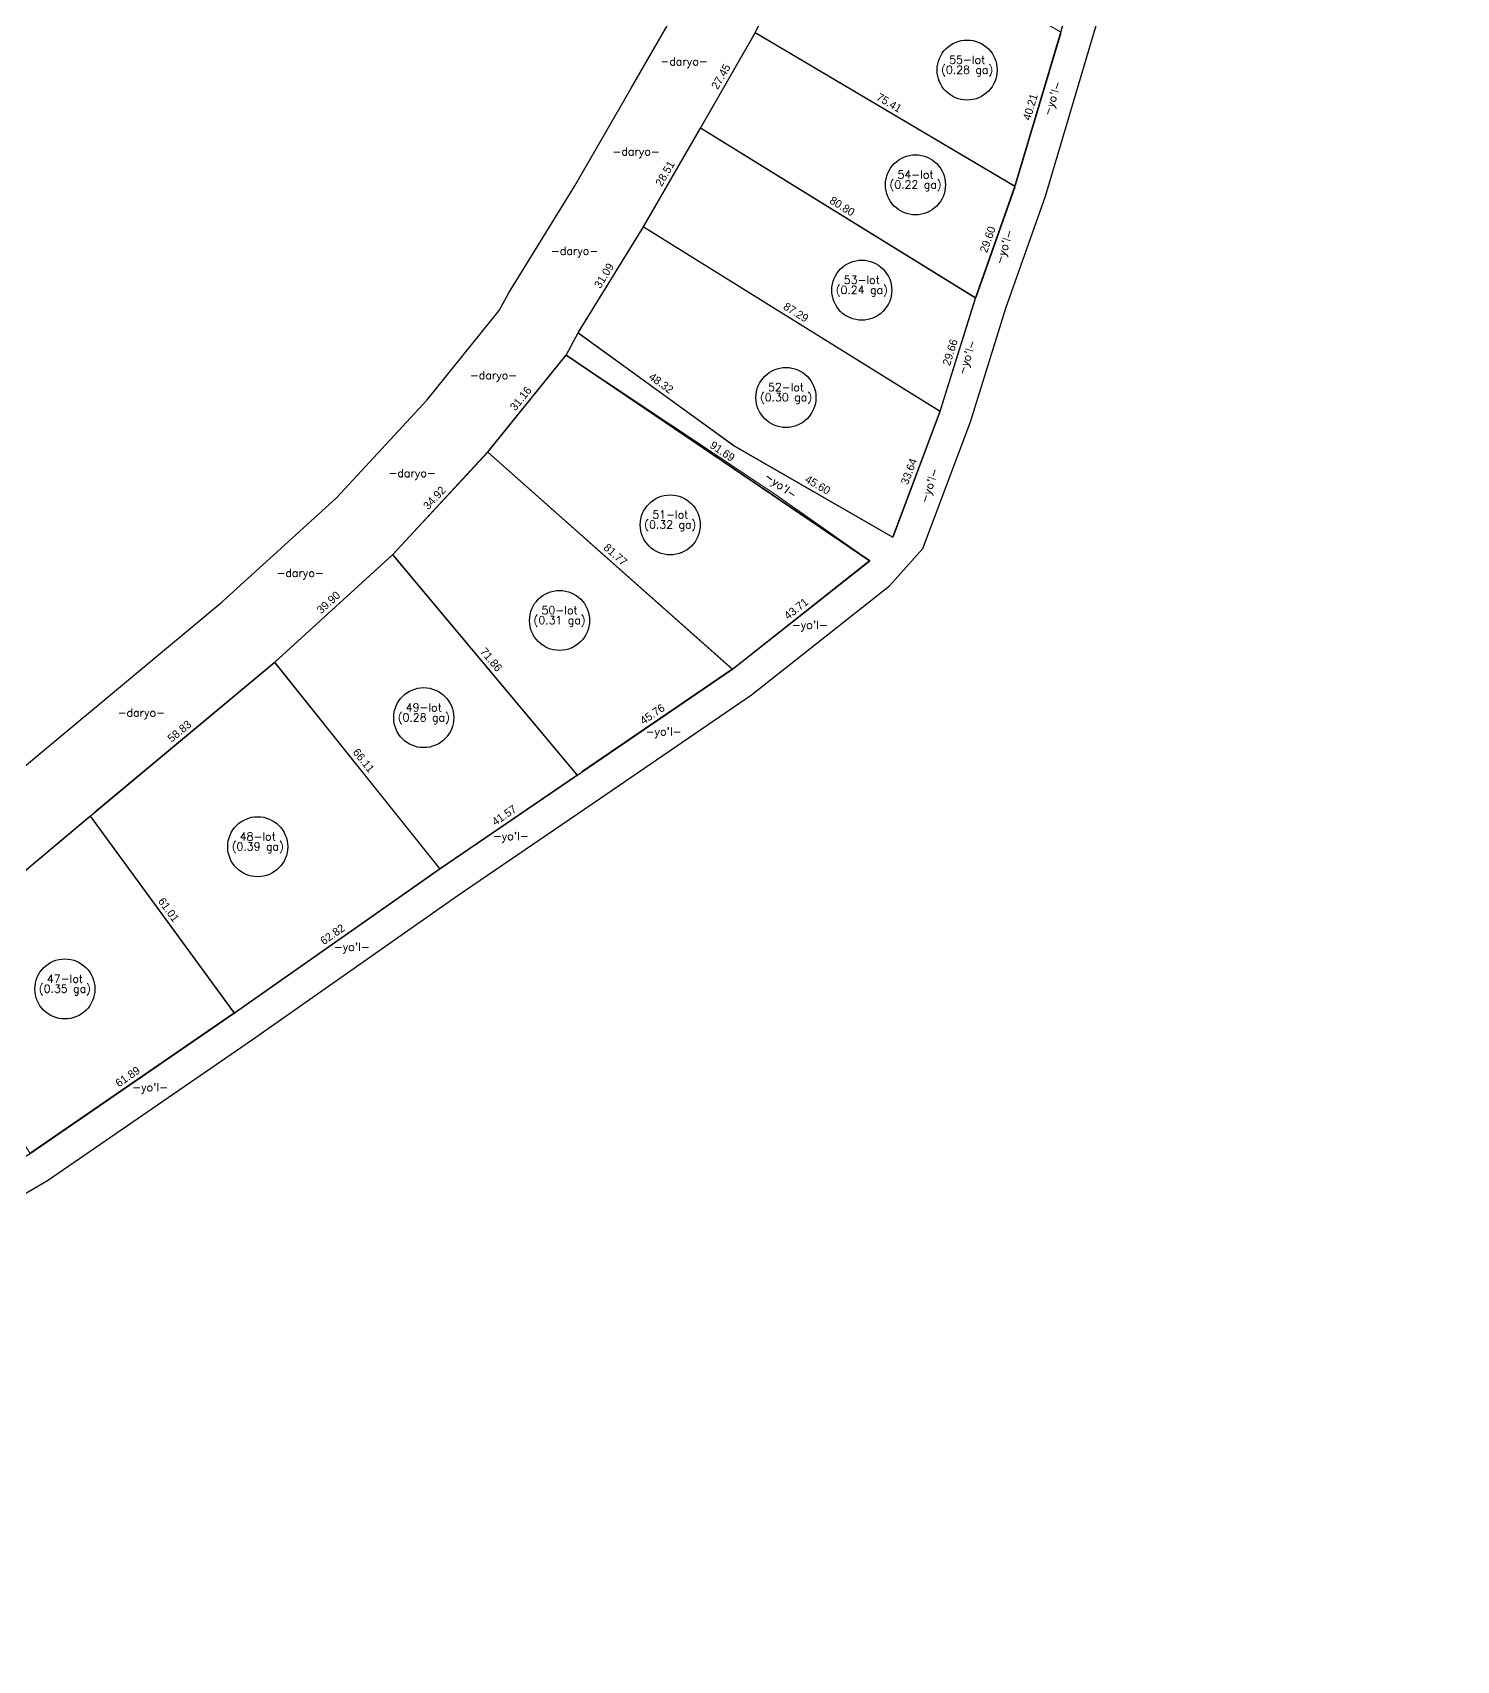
# Model space of a CAD drawing. Header units: inches. Extents: x 682214 to 685132, y 4523331 to 4524454.
# Drawn here: x 684769 to 685124.9, y 4523701.3 to 4524108.2 of the extents above; entities that cross this region are included whole.
import ezdxf

# ---------------------------------------------------------------- set-up
doc = ezdxf.new("R2010")
doc.units = ezdxf.units.IN
doc.header["$MEASUREMENT"] = 0
doc.header["$PDMODE"] = 33
doc.header["$PDSIZE"] = -3
doc.layers.add('AM_5', color=3, linetype='Continuous', lineweight=15)
doc.styles.add('ACANSTS', font='romans.shx')
doc.dimstyles.new('Standard$0', dxfattribs={"dimtxt": 2, "dimasz": 0.18, "dimexe": 0.18, "dimexo": 0.0625, "dimgap": 1, "dimtad": 1, "dimdec": 4, "dimzin": 0, "dimdsep": 46, "dimtxsty": 'Standard', "dimcen": 0, "dimse1": 1, "dimse2": 1, "dimclrd": 1, "dimclre": 1, "dimclrt": 5, "dimadec": 0, "dimazin": 0, "dimtfac": 1, "dimtdec": 4, "dimtofl": 0, "dimtmove": 0, "dimatfit": 3, "dimfxl": 1, "dimtfillclr": 256, "dimtolj": 1, "dimtzin": 0, "dimarcsym": 2})

# ---------------------------------------------------------------- blocks, each defined once
blk = doc.blocks.new('*D185')
at = {"layer": 'AM_5', "color": 1, "lineweight": -2, "transparency": 16777216}
blk.add_line((684783.49, 4523912.25), (684819.3, 4523863.3), dxfattribs=at)
at = {"layer": 'AM_5', "color": 1, "transparency": 16777216}
for points in [[(684783.52, 4523912.27), (684783.47, 4523912.23), (684783.39, 4523912.4)], [(684819.32, 4523863.32), (684819.27, 4523863.28), (684819.4, 4523863.15)]]:
    blk.add_solid(points, dxfattribs=at)
at = {"layer": 'Defpoints', "color": 0, "transparency": 16777216}
for p in [(684783.39, 4523912.4), (684819.4, 4523863.15), (684819.4, 4523863.15)]:
    blk.add_point(p, dxfattribs=at)
at = {"layer": 'AM_5', "color": 5, "transparency": 16777216, "insert": (684803.01, 4523888.96), "char_height": 2, "attachment_point": 5, "rotation": 306.182}
blk.add_mtext('\\A1;61.01', dxfattribs=at)
blk = doc.blocks.new('*D186')
at = {"layer": 'AM_5', "color": 1, "lineweight": -2, "transparency": 16777216}
blk.add_line((684870.73, 4523899.36), (684829.68, 4523950.72), dxfattribs=at)
at = {"layer": 'AM_5', "color": 1, "transparency": 16777216}
for points in [[(684829.7, 4523950.74), (684829.65, 4523950.7), (684829.56, 4523950.86)], [(684870.75, 4523899.38), (684870.7, 4523899.34), (684870.84, 4523899.22)]]:
    blk.add_solid(points, dxfattribs=at)
at = {"layer": 'Defpoints', "color": 0, "transparency": 16777216}
for p in [(684829.56, 4523950.86), (684829.56, 4523950.86), (684870.84, 4523899.22)]:
    blk.add_point(p, dxfattribs=at)
at = {"layer": 'AM_5', "color": 5, "transparency": 16777216, "insert": (684851.76, 4523926.29), "char_height": 2, "attachment_point": 5, "rotation": 308.6311}
blk.add_mtext('\\A1;66.11', dxfattribs=at)
blk = doc.blocks.new('*D187')
at = {"layer": 'AM_5', "color": 1, "lineweight": -2, "transparency": 16777216}
blk.add_line((684905.06, 4523922.78), (684859.17, 4523977.61), dxfattribs=at)
at = {"layer": 'AM_5', "color": 1, "transparency": 16777216}
for points in [[(684859.19, 4523977.63), (684859.14, 4523977.59), (684859.05, 4523977.75)], [(684905.09, 4523922.8), (684905.04, 4523922.76), (684905.18, 4523922.65)]]:
    blk.add_solid(points, dxfattribs=at)
at = {"layer": 'Defpoints', "color": 0, "transparency": 16777216}
for p in [(684859.05, 4523977.75), (684859.05, 4523977.75), (684905.18, 4523922.65)]:
    blk.add_point(p, dxfattribs=at)
at = {"layer": 'AM_5', "color": 5, "transparency": 16777216, "insert": (684883.65, 4523951.48), "char_height": 2, "attachment_point": 5, "rotation": 309.9337}
blk.add_mtext('\\A1;71.86', dxfattribs=at)
blk = doc.blocks.new('*D188')
at = {"layer": 'AM_5', "color": 1, "lineweight": -2, "transparency": 16777216}
blk.add_line((684882.92, 4524003.25), (684943.82, 4523949.22), dxfattribs=at)
at = {"layer": 'AM_5', "color": 1, "transparency": 16777216}
for points in [[(684882.94, 4524003.27), (684882.9, 4524003.22), (684882.78, 4524003.36)], [(684943.84, 4523949.25), (684943.8, 4523949.2), (684943.96, 4523949.1)]]:
    blk.add_solid(points, dxfattribs=at)
at = {"layer": 'Defpoints', "color": 0, "transparency": 16777216}
for p in [(684882.78, 4524003.36), (684943.96, 4523949.1), (684943.96, 4523949.1)]:
    blk.add_point(p, dxfattribs=at)
at = {"layer": 'AM_5', "color": 5, "transparency": 16777216, "insert": (684914.7, 4523977.73), "char_height": 2, "attachment_point": 5, "rotation": 318.4284}
blk.add_mtext('\\A1;81.77', dxfattribs=at)
blk = doc.blocks.new('*D189')
at = {"layer": 'AM_5', "color": 1, "lineweight": -2, "transparency": 16777216}
blk.add_line((684902.51, 4524027.5), (684978.12, 4523976.28), dxfattribs=at)
at = {"layer": 'AM_5', "color": 1, "transparency": 16777216}
for points in [[(684902.53, 4524027.53), (684902.49, 4524027.48), (684902.36, 4524027.61)], [(684978.14, 4523976.3), (684978.1, 4523976.25), (684978.27, 4523976.18)]]:
    blk.add_solid(points, dxfattribs=at)
at = {"layer": 'Defpoints', "color": 0, "transparency": 16777216}
for p in [(684902.36, 4524027.61), (684978.27, 4523976.18), (684978.27, 4523976.18)]:
    blk.add_point(p, dxfattribs=at)
at = {"layer": 'AM_5', "color": 5, "transparency": 16777216, "insert": (684941.44, 4524003.55), "char_height": 2, "attachment_point": 5, "rotation": 325.882}
blk.add_mtext('\\A1;91.69', dxfattribs=at)
blk = doc.blocks.new('*D190')
at = {"layer": 'AM_5', "color": 1, "lineweight": -2, "transparency": 16777216}
blk.add_line((684905.53, 4524033.07), (684944.36, 4524004.91), dxfattribs=at)
at = {"layer": 'AM_5', "color": 1, "transparency": 16777216}
for points in [[(684905.55, 4524033.09), (684905.52, 4524033.04), (684905.39, 4524033.17)], [(684944.37, 4524004.94), (684944.34, 4524004.89), (684944.5, 4524004.81)]]:
    blk.add_solid(points, dxfattribs=at)
at = {"layer": 'Defpoints', "color": 0, "transparency": 16777216}
for p in [(684905.39, 4524033.17), (684944.5, 4524004.81), (684944.5, 4524004.81)]:
    blk.add_point(p, dxfattribs=at)
at = {"layer": 'AM_5', "color": 5, "transparency": 16777216, "insert": (684926.12, 4524020.61), "char_height": 2, "attachment_point": 5, "rotation": 324.0474}
blk.add_mtext('\\A1;48.32', dxfattribs=at)
blk = doc.blocks.new('*D191')
at = {"layer": 'AM_5', "color": 1, "lineweight": -2, "transparency": 16777216}
blk.add_line((684944.66, 4524004.72), (684983.87, 4523982.16), dxfattribs=at)
at = {"layer": 'AM_5', "color": 1, "transparency": 16777216}
for points in [[(684944.67, 4524004.74), (684944.64, 4524004.69), (684944.5, 4524004.81)], [(684983.88, 4523982.18), (684983.85, 4523982.13), (684984.02, 4523982.07)]]:
    blk.add_solid(points, dxfattribs=at)
at = {"layer": 'Defpoints', "color": 0, "transparency": 16777216}
for p in [(684944.5, 4524004.81), (684984.02, 4523982.07), (684984.02, 4523982.07)]:
    blk.add_point(p, dxfattribs=at)
at = {"layer": 'AM_5', "color": 5, "transparency": 16777216, "insert": (684965.26, 4523995.17), "char_height": 2, "attachment_point": 5, "rotation": 330.0882}
blk.add_mtext('\\A1;45.60', dxfattribs=at)
blk = doc.blocks.new('*D192')
at = {"layer": 'AM_5', "color": 1, "lineweight": -2, "transparency": 16777216}
blk.add_line((684921.86, 4524059.54), (684995.69, 4524013.66), dxfattribs=at)
at = {"layer": 'AM_5', "color": 1, "transparency": 16777216}
for points in [[(684921.87, 4524059.57), (684921.84, 4524059.52), (684921.7, 4524059.64)], [(684995.7, 4524013.68), (684995.67, 4524013.63), (684995.84, 4524013.56)]]:
    blk.add_solid(points, dxfattribs=at)
at = {"layer": 'Defpoints', "color": 0, "transparency": 16777216}
for p in [(684921.7, 4524059.64), (684995.84, 4524013.56), (684995.84, 4524013.56)]:
    blk.add_point(p, dxfattribs=at)
at = {"layer": 'AM_5', "color": 5, "transparency": 16777216, "insert": (684959.83, 4524038.3), "char_height": 2, "attachment_point": 5, "rotation": 328.1408}
blk.add_mtext('\\A1;87.29', dxfattribs=at)
blk = doc.blocks.new('*D193')
at = {"layer": 'AM_5', "color": 1, "lineweight": -2, "transparency": 16777216}
blk.add_line((685004.54, 4524041.97), (684936.1, 4524084.23), dxfattribs=at)
at = {"layer": 'AM_5', "color": 1, "transparency": 16777216}
for points in [[(684936.12, 4524084.26), (684936.09, 4524084.21), (684935.95, 4524084.33)], [(685004.56, 4524041.99), (685004.53, 4524041.94), (685004.7, 4524041.87)]]:
    blk.add_solid(points, dxfattribs=at)
at = {"layer": 'Defpoints', "color": 0, "transparency": 16777216}
for p in [(684935.95, 4524084.33), (684935.95, 4524084.33), (685004.7, 4524041.87)]:
    blk.add_point(p, dxfattribs=at)
at = {"layer": 'AM_5', "color": 5, "transparency": 16777216, "insert": (684971.37, 4524064.8), "char_height": 2, "attachment_point": 5, "rotation": 328.3032}
blk.add_mtext('\\A1;80.80', dxfattribs=at)
blk = doc.blocks.new('*D194')
at = {"layer": 'AM_5', "color": 1, "lineweight": -2, "transparency": 16777216}
blk.add_line((685014.41, 4524069.87), (684949.79, 4524108.03), dxfattribs=at)
at = {"layer": 'AM_5', "color": 1, "transparency": 16777216}
for points in [[(684949.8, 4524108.06), (684949.77, 4524108.01), (684949.63, 4524108.12)], [(685014.43, 4524069.9), (685014.39, 4524069.85), (685014.56, 4524069.78)]]:
    blk.add_solid(points, dxfattribs=at)
at = {"layer": 'Defpoints', "color": 0, "transparency": 16777216}
for p in [(684949.63, 4524108.12), (684949.63, 4524108.12), (685014.56, 4524069.78)]:
    blk.add_point(p, dxfattribs=at)
at = {"layer": 'AM_5', "color": 5, "transparency": 16777216, "insert": (684983.11, 4524090.68), "char_height": 2, "attachment_point": 5, "rotation": 329.4406}
blk.add_mtext('\\A1;75.41', dxfattribs=at)
blk = doc.blocks.new('*D210')
at = {"layer": 'AM_5', "color": 1, "lineweight": -2, "transparency": 16777216}
blk.add_line((684949.71, 4524108.29), (684966.68, 4524142.95), dxfattribs=at)
at = {"layer": 'AM_5', "color": 1, "transparency": 16777216}
for points in [[(684966.65, 4524142.97), (684966.7, 4524142.94), (684966.76, 4524143.11)], [(684949.68, 4524108.3), (684949.74, 4524108.27), (684949.63, 4524108.12)]]:
    blk.add_solid(points, dxfattribs=at)
at = {"layer": 'Defpoints', "color": 0, "transparency": 16777216}
for p in [(684966.76, 4524143.11), (684966.76, 4524143.11), (684949.63, 4524108.12)]:
    blk.add_point(p, dxfattribs=at)
at = {"layer": 'AM_5', "color": 5, "transparency": 16777216, "insert": (684956.4, 4524126.5), "char_height": 2, "attachment_point": 5, "rotation": 63.92}
blk.add_mtext('\\A1;38.96', dxfattribs=at)
blk = doc.blocks.new('*D211')
at = {"layer": 'AM_5', "color": 1, "lineweight": -2, "transparency": 16777216}
blk.add_line((684936.04, 4524084.48), (684949.54, 4524107.97), dxfattribs=at)
at = {"layer": 'AM_5', "color": 1, "transparency": 16777216}
for points in [[(684949.51, 4524107.98), (684949.57, 4524107.95), (684949.63, 4524108.12)], [(684936.01, 4524084.5), (684936.07, 4524084.47), (684935.95, 4524084.33)]]:
    blk.add_solid(points, dxfattribs=at)
at = {"layer": 'Defpoints', "color": 0, "transparency": 16777216}
for p in [(684949.63, 4524108.12), (684949.63, 4524108.12), (684935.95, 4524084.33)]:
    blk.add_point(p, dxfattribs=at)
at = {"layer": 'AM_5', "color": 5, "transparency": 16777216, "insert": (684941.06, 4524097.22), "char_height": 2, "attachment_point": 5, "rotation": 60.1056}
blk.add_mtext('\\A1;27.45', dxfattribs=at)
blk = doc.blocks.new('*D212')
at = {"layer": 'AM_5', "color": 1, "lineweight": -2, "transparency": 16777216}
blk.add_line((684921.79, 4524059.79), (684935.86, 4524084.17), dxfattribs=at)
at = {"layer": 'AM_5', "color": 1, "transparency": 16777216}
for points in [[(684935.83, 4524084.19), (684935.89, 4524084.16), (684935.95, 4524084.33)], [(684921.77, 4524059.81), (684921.82, 4524059.78), (684921.7, 4524059.64)]]:
    blk.add_solid(points, dxfattribs=at)
at = {"layer": 'Defpoints', "color": 0, "transparency": 16777216}
for p in [(684935.95, 4524084.33), (684935.95, 4524084.33), (684921.7, 4524059.64)]:
    blk.add_point(p, dxfattribs=at)
at = {"layer": 'AM_5', "color": 5, "transparency": 16777216, "insert": (684927.09, 4524072.98), "char_height": 2, "attachment_point": 5, "rotation": 60.014}
blk.add_mtext('\\A1;28.51', dxfattribs=at)
blk = doc.blocks.new('*D213')
at = {"layer": 'AM_5', "color": 1, "lineweight": -2, "transparency": 16777216}
blk.add_line((684905.48, 4524033.33), (684921.61, 4524059.48), dxfattribs=at)
at = {"layer": 'AM_5', "color": 1, "transparency": 16777216}
for points in [[(684921.58, 4524059.5), (684921.63, 4524059.47), (684921.7, 4524059.64)], [(684905.46, 4524033.34), (684905.51, 4524033.31), (684905.39, 4524033.17)]]:
    blk.add_solid(points, dxfattribs=at)
at = {"layer": 'Defpoints', "color": 0, "transparency": 16777216}
for p in [(684921.7, 4524059.64), (684921.7, 4524059.64), (684905.39, 4524033.17)]:
    blk.add_point(p, dxfattribs=at)
at = {"layer": 'AM_5', "color": 5, "transparency": 16777216, "insert": (684911.84, 4524047.46), "char_height": 2, "attachment_point": 5, "rotation": 58.3453}
blk.add_mtext('\\A1;31.09', dxfattribs=at)
blk = doc.blocks.new('*D214')
at = {"layer": 'AM_5', "color": 1, "lineweight": -2, "transparency": 16777216}
blk.add_line((684882.9, 4524003.5), (684902.25, 4524027.46), dxfattribs=at)
at = {"layer": 'AM_5', "color": 1, "transparency": 16777216}
for points in [[(684902.23, 4524027.48), (684902.27, 4524027.45), (684902.36, 4524027.61)], [(684882.87, 4524003.52), (684882.92, 4524003.49), (684882.78, 4524003.36)]]:
    blk.add_solid(points, dxfattribs=at)
at = {"layer": 'Defpoints', "color": 0, "transparency": 16777216}
for p in [(684902.36, 4524027.61), (684902.36, 4524027.61), (684882.78, 4524003.36)]:
    blk.add_point(p, dxfattribs=at)
at = {"layer": 'AM_5', "color": 5, "transparency": 16777216, "insert": (684891.02, 4524016.74), "char_height": 2, "attachment_point": 5, "rotation": 51.0722}
blk.add_mtext('\\A1;31.16', dxfattribs=at)
blk = doc.blocks.new('*D215')
at = {"layer": 'AM_5', "color": 1, "lineweight": -2, "transparency": 16777216}
blk.add_line((684859.17, 4523977.88), (684882.66, 4524003.23), dxfattribs=at)
at = {"layer": 'AM_5', "color": 1, "transparency": 16777216}
for points in [[(684882.64, 4524003.25), (684882.68, 4524003.21), (684882.78, 4524003.36)], [(684859.15, 4523977.9), (684859.2, 4523977.86), (684859.05, 4523977.75)]]:
    blk.add_solid(points, dxfattribs=at)
at = {"layer": 'Defpoints', "color": 0, "transparency": 16777216}
for p in [(684882.78, 4524003.36), (684882.78, 4524003.36), (684859.05, 4523977.75)]:
    blk.add_point(p, dxfattribs=at)
at = {"layer": 'AM_5', "color": 5, "transparency": 16777216, "insert": (684869.45, 4523991.92), "char_height": 2, "attachment_point": 5, "rotation": 47.1887}
blk.add_mtext('\\A1;34.92', dxfattribs=at)
blk = doc.blocks.new('*D216')
at = {"layer": 'AM_5', "color": 1, "lineweight": -2, "transparency": 16777216}
blk.add_line((684829.7, 4523950.99), (684858.92, 4523977.63), dxfattribs=at)
at = {"layer": 'AM_5', "color": 1, "transparency": 16777216}
for points in [[(684858.9, 4523977.65), (684858.94, 4523977.6), (684859.05, 4523977.75)], [(684829.68, 4523951.01), (684829.72, 4523950.96), (684829.56, 4523950.86)]]:
    blk.add_solid(points, dxfattribs=at)
at = {"layer": 'Defpoints', "color": 0, "transparency": 16777216}
for p in [(684859.05, 4523977.75), (684859.05, 4523977.75), (684829.56, 4523950.86)]:
    blk.add_point(p, dxfattribs=at)
at = {"layer": 'AM_5', "color": 5, "transparency": 16777216, "insert": (684842.96, 4523965.78), "char_height": 2, "attachment_point": 5, "rotation": 42.3554}
blk.add_mtext('\\A1;39.90', dxfattribs=at)
blk = doc.blocks.new('*D217')
at = {"layer": 'AM_5', "color": 1, "lineweight": -2, "transparency": 16777216}
blk.add_line((684784.5, 4523913.33), (684829.43, 4523950.75), dxfattribs=at)
at = {"layer": 'AM_5', "color": 1, "transparency": 16777216}
for points in [[(684829.41, 4523950.77), (684829.45, 4523950.73), (684829.57, 4523950.86)], [(684784.48, 4523913.35), (684784.52, 4523913.31), (684784.37, 4523913.21)]]:
    blk.add_solid(points, dxfattribs=at)
at = {"layer": 'Defpoints', "color": 0, "transparency": 16777216}
for p in [(684829.56, 4523950.86), (684829.57, 4523950.86), (684784.36, 4523913.22)]:
    blk.add_point(p, dxfattribs=at)
at = {"layer": 'AM_5', "color": 5, "transparency": 16777216, "insert": (684805.69, 4523933.58), "char_height": 2, "attachment_point": 5, "rotation": 39.7924}
blk.add_mtext('\\A1;58.83', dxfattribs=at)
blk = doc.blocks.new('*D218')
at = {"layer": 'AM_5', "color": 1, "lineweight": -2, "transparency": 16777216}
blk.add_line((684738.57, 4523874.84), (684783.25, 4523912.28), dxfattribs=at)
at = {"layer": 'AM_5', "color": 1, "transparency": 16777216}
for points in [[(684783.23, 4523912.3), (684783.27, 4523912.26), (684783.39, 4523912.4)], [(684738.55, 4523874.86), (684738.59, 4523874.82), (684738.43, 4523874.73)]]:
    blk.add_solid(points, dxfattribs=at)
at = {"layer": 'Defpoints', "color": 0, "transparency": 16777216}
for p in [(684783.39, 4523912.4), (684783.39, 4523912.4), (684738.43, 4523874.73)]:
    blk.add_point(p, dxfattribs=at)
at = {"layer": 'AM_5', "color": 5, "transparency": 16777216, "insert": (684759.63, 4523895.09), "char_height": 2, "attachment_point": 5, "rotation": 39.9622}
blk.add_mtext('\\A1;58.65', dxfattribs=at)
blk = doc.blocks.new('*D223')
at = {"layer": 'AM_5', "color": 1, "lineweight": -2, "transparency": 16777216}
blk.add_line((684819.26, 4523863.05), (684768.57, 4523828.18), dxfattribs=at)
at = {"layer": 'AM_5', "color": 1, "transparency": 16777216}
for points in [[(684819.24, 4523863.08), (684819.27, 4523863.03), (684819.4, 4523863.15)], [(684768.55, 4523828.2), (684768.58, 4523828.16), (684768.42, 4523828.08)]]:
    blk.add_solid(points, dxfattribs=at)
at = {"layer": 'Defpoints', "color": 0, "transparency": 16777216}
for p in [(684819.4, 4523863.15), (684768.42, 4523828.08), (684768.42, 4523828.08)]:
    blk.add_point(p, dxfattribs=at)
at = {"layer": 'AM_5', "color": 5, "transparency": 16777216, "insert": (684792.78, 4523847.26), "char_height": 2, "attachment_point": 5, "rotation": 34.5264}
blk.add_mtext('\\A1;61.89', dxfattribs=at)
blk = doc.blocks.new('*D224')
at = {"layer": 'AM_5', "color": 1, "lineweight": -2, "transparency": 16777216}
blk.add_line((684870.69, 4523899.11), (684819.55, 4523863.25), dxfattribs=at)
at = {"layer": 'AM_5', "color": 1, "transparency": 16777216}
for points in [[(684870.68, 4523899.14), (684870.71, 4523899.09), (684870.84, 4523899.21)], [(684819.54, 4523863.28), (684819.57, 4523863.23), (684819.41, 4523863.15)]]:
    blk.add_solid(points, dxfattribs=at)
at = {"layer": 'Defpoints', "color": 0, "transparency": 16777216}
for p in [(684870.84, 4523899.22), (684819.4, 4523863.15), (684819.41, 4523863.15)]:
    blk.add_point(p, dxfattribs=at)
at = {"layer": 'AM_5', "color": 5, "transparency": 16777216, "insert": (684843.98, 4523882.82), "char_height": 2, "attachment_point": 5, "rotation": 35.036}
blk.add_mtext('\\A1;62.82', dxfattribs=at)
blk = doc.blocks.new('*D225')
at = {"layer": 'AM_5', "color": 1, "lineweight": -2, "transparency": 16777216}
blk.add_line((684905.03, 4523922.54), (684870.99, 4523899.32), dxfattribs=at)
at = {"layer": 'AM_5', "color": 1, "transparency": 16777216}
for points in [[(684905.01, 4523922.57), (684905.05, 4523922.52), (684905.18, 4523922.65)], [(684870.97, 4523899.34), (684871.01, 4523899.29), (684870.84, 4523899.22)]]:
    blk.add_solid(points, dxfattribs=at)
at = {"layer": 'Defpoints', "color": 0, "transparency": 16777216}
for p in [(684905.18, 4523922.65), (684870.84, 4523899.22), (684870.84, 4523899.22)]:
    blk.add_point(p, dxfattribs=at)
at = {"layer": 'AM_5', "color": 5, "transparency": 16777216, "insert": (684886.88, 4523912.58), "char_height": 2, "attachment_point": 5, "rotation": 34.305}
blk.add_mtext('\\A1;41.57', dxfattribs=at)
blk = doc.blocks.new('*D226')
at = {"layer": 'AM_5', "color": 1, "lineweight": -2, "transparency": 16777216}
blk.add_line((684943.81, 4523949), (684906.31, 4523923.42), dxfattribs=at)
at = {"layer": 'AM_5', "color": 1, "transparency": 16777216}
for points in [[(684943.79, 4523949.03), (684943.83, 4523948.98), (684943.96, 4523949.1)], [(684906.29, 4523923.44), (684906.33, 4523923.39), (684906.16, 4523923.32)]]:
    blk.add_solid(points, dxfattribs=at)
at = {"layer": 'Defpoints', "color": 0, "transparency": 16777216}
for p in [(684943.96, 4523949.1), (684906.16, 4523923.32), (684906.16, 4523923.32)]:
    blk.add_point(p, dxfattribs=at)
at = {"layer": 'AM_5', "color": 5, "transparency": 16777216, "insert": (684923.93, 4523937.86), "char_height": 2, "attachment_point": 5, "rotation": 34.305}
blk.add_mtext('\\A1;45.76', dxfattribs=at)
blk = doc.blocks.new('*D227')
at = {"layer": 'AM_5', "color": 1, "lineweight": -2, "transparency": 16777216}
blk.add_line((684978.13, 4523976.07), (684944.1, 4523949.22), dxfattribs=at)
at = {"layer": 'AM_5', "color": 1, "transparency": 16777216}
for points in [[(684978.11, 4523976.09), (684978.15, 4523976.04), (684978.27, 4523976.18)], [(684944.08, 4523949.24), (684944.12, 4523949.19), (684943.96, 4523949.1)]]:
    blk.add_solid(points, dxfattribs=at)
at = {"layer": 'Defpoints', "color": 0, "transparency": 16777216}
for p in [(684978.27, 4523976.18), (684943.96, 4523949.1), (684943.96, 4523949.1)]:
    blk.add_point(p, dxfattribs=at)
at = {"layer": 'AM_5', "color": 5, "transparency": 16777216, "insert": (684959.87, 4523964.21), "char_height": 2, "attachment_point": 5, "rotation": 38.2754}
blk.add_mtext('\\A1;43.71', dxfattribs=at)
blk = doc.blocks.new('*D228')
at = {"layer": 'AM_5', "color": 1, "lineweight": -2, "transparency": 16777216}
blk.add_line((684995.78, 4524013.4), (684984.09, 4523982.24), dxfattribs=at)
at = {"layer": 'AM_5', "color": 1, "transparency": 16777216}
for points in [[(684995.75, 4524013.41), (684995.81, 4524013.38), (684995.84, 4524013.56)], [(684984.06, 4523982.25), (684984.12, 4523982.23), (684984.02, 4523982.07)]]:
    blk.add_solid(points, dxfattribs=at)
at = {"layer": 'Defpoints', "color": 0, "transparency": 16777216}
for p in [(684995.84, 4524013.56), (684984.02, 4523982.07), (684984.02, 4523982.07)]:
    blk.add_point(p, dxfattribs=at)
at = {"layer": 'AM_5', "color": 5, "transparency": 16777216, "insert": (684988.06, 4523998.52), "char_height": 2, "attachment_point": 5, "rotation": 69.4337}
blk.add_mtext('\\A1;33.64', dxfattribs=at)
blk = doc.blocks.new('*D229')
at = {"layer": 'AM_5', "color": 1, "lineweight": -2, "transparency": 16777216}
blk.add_line((685004.64, 4524041.7), (684995.9, 4524013.74), dxfattribs=at)
at = {"layer": 'AM_5', "color": 1, "transparency": 16777216}
for points in [[(685004.62, 4524041.71), (685004.67, 4524041.69), (685004.7, 4524041.87)], [(684995.87, 4524013.74), (684995.92, 4524013.73), (684995.84, 4524013.56)]]:
    blk.add_solid(points, dxfattribs=at)
at = {"layer": 'Defpoints', "color": 0, "transparency": 16777216}
for p in [(685004.7, 4524041.87), (684995.84, 4524013.56), (684995.84, 4524013.56)]:
    blk.add_point(p, dxfattribs=at)
at = {"layer": 'AM_5', "color": 5, "transparency": 16777216, "insert": (684998.36, 4524028.32), "char_height": 2, "attachment_point": 5, "rotation": 72.6297}
blk.add_mtext('\\A1;29.66', dxfattribs=at)
blk = doc.blocks.new('*D230')
at = {"layer": 'AM_5', "color": 1, "lineweight": -2, "transparency": 16777216}
blk.add_line((685014.5, 4524069.61), (685004.76, 4524042.04), dxfattribs=at)
at = {"layer": 'AM_5', "color": 1, "transparency": 16777216}
for points in [[(685014.48, 4524069.62), (685014.53, 4524069.6), (685014.56, 4524069.78)], [(685004.73, 4524042.05), (685004.79, 4524042.03), (685004.7, 4524041.87)]]:
    blk.add_solid(points, dxfattribs=at)
at = {"layer": 'Defpoints', "color": 0, "transparency": 16777216}
for p in [(685014.56, 4524069.78), (685004.7, 4524041.87), (685004.7, 4524041.87)]:
    blk.add_point(p, dxfattribs=at)
at = {"layer": 'AM_5', "color": 5, "transparency": 16777216, "insert": (685007.75, 4524056.5), "char_height": 2, "attachment_point": 5, "rotation": 70.5288}
blk.add_mtext('\\A1;29.60', dxfattribs=at)
blk = doc.blocks.new('*D231')
at = {"layer": 'AM_5', "color": 1, "lineweight": -2, "transparency": 16777216}
blk.add_line((685026, 4524108.15), (685014.62, 4524069.96), dxfattribs=at)
at = {"layer": 'AM_5', "color": 1, "transparency": 16777216}
for points in [[(685025.97, 4524108.16), (685026.02, 4524108.14), (685026.05, 4524108.32)], [(685014.59, 4524069.96), (685014.65, 4524069.95), (685014.56, 4524069.78)]]:
    blk.add_solid(points, dxfattribs=at)
at = {"layer": 'Defpoints', "color": 0, "transparency": 16777216}
for p in [(685026.05, 4524108.32), (685014.56, 4524069.78), (685014.56, 4524069.78)]:
    blk.add_point(p, dxfattribs=at)
at = {"layer": 'AM_5', "color": 5, "transparency": 16777216, "insert": (685018.39, 4524089.62), "char_height": 2, "attachment_point": 5, "rotation": 73.4081}
blk.add_mtext('\\A1;40.21', dxfattribs=at)

msp = doc.modelspace()

# ---------------------------------------------------------------- linework, layer by layer
at = {"color": 2}
for points in [[(684984.025, 4523982.069), (684995.842, 4524013.564), (685004.698, 4524041.874), (685014.565, 4524069.783), (685026.047, 4524108.32), (685041.103, 4524158.849), (685055.367, 4524206.541), (685069.995, 4524248.898), (685082.445, 4524288.795), (685090.821, 4524328.893), (685091.609, 4524347.529), (685101.032, 4524368.603), (685117.855, 4524400.234)], [(684991.515, 4523979.259), (685003.41, 4524010.962), (685012.289, 4524039.346), (685022.174, 4524067.306), (685033.714, 4524106.036), (685048.769, 4524156.561), (685062.983, 4524204.088), (685077.596, 4524246.4), (685090.197, 4524286.781), (685098.786, 4524327.899), (685099.537, 4524345.661), (685108.223, 4524365.087), (685124.918, 4524396.477)], [(684902.362, 4524027.605), (684905.388, 4524033.174)], [(684905.388, 4524033.174), (684944.502, 4524004.806), (684984.025, 4523982.069)], [(684978.268, 4523976.178), (684902.362, 4524027.605)], [(684495.578, 4523708.774), (684568.774, 4523738.14), (684633.514, 4523761.993), (684678.383, 4523782.995), (684721.327, 4523800.517), (684768.419, 4523828.078), (684819.404, 4523863.154), (684870.84, 4523899.218), (684906.162, 4523923.317), (684943.958, 4523949.105), (684978.268, 4523976.178)], [(684991.515, 4523979.259), (684983.224, 4523969.897)], [(684498.557, 4523701.349), (684571.646, 4523730.673), (684636.599, 4523754.603), (684681.592, 4523775.664), (684724.877, 4523793.325), (684772.712, 4523821.321), (684823.968, 4523856.583), (684875.391, 4523892.638), (684910.671, 4523916.709), (684948.696, 4523942.653), (684983.224, 4523969.897)]]:
    msp.add_lwpolyline(points, dxfattribs=at)
at = {"color": 4}
for points in [[(684446.757, 4523755.867), (684470.639, 4523760.089), (684476.92, 4523757.613), (684483.226, 4523753.182), (684553.142, 4523768.595), (684617.848, 4523796.335), (684661.136, 4523822.13), (684697.111, 4523846.334), (684738.433, 4523874.725), (684783.388, 4523912.396), (684829.565, 4523950.864), (684859.051, 4523977.747), (684882.783, 4524003.365), (684902.362, 4524027.605), (684905.388, 4524033.174), (684921.703, 4524059.637), (684935.95, 4524084.328), (684949.63, 4524108.123), (684966.757, 4524143.114)], [(684437.034, 4523774.458), (684472.719, 4523780.767), (684486.47, 4523775.346), (684487.52, 4523774.609), (684546.995, 4523787.72), (684608.748, 4523814.195), (684650.427, 4523839.03), (684685.865, 4523862.873), (684726.32, 4523890.668), (684770.564, 4523927.744), (684816.42, 4523965.945), (684844.953, 4523991.958), (684867.65, 4524016.459), (684885.659, 4524038.755), (684888.077, 4524043.205), (684904.526, 4524069.886), (684918.62, 4524094.31), (684931.959, 4524117.514)]]:
    msp.add_lwpolyline(points, dxfattribs=at)
for centre in [(685002.605, 4524098.859), (684989.696, 4524070.161), (684976.261, 4524043.832), (684957.316, 4524017.008), (684928.391, 4523985.167), (684900.724, 4523961.287), (684866.769, 4523936.988), (684825.268, 4523904.728), (684777.07, 4523869.177)]:
    msp.add_circle(centre, 7.5)
at = {"layer": 'AM_5', "color": 1}
for points in [[(684949.63, 4524108.123), (684966.757, 4524143.114), (685026.047, 4524108.32), (685014.565, 4524069.783)], [(684935.95, 4524084.328), (684949.63, 4524108.123), (685014.565, 4524069.783), (685004.698, 4524041.874)], [(684921.703, 4524059.637), (684935.95, 4524084.328), (685004.698, 4524041.874), (684995.842, 4524013.564)], [(684921.703, 4524059.637), (684995.842, 4524013.564), (684984.025, 4523982.069), (684944.502, 4524004.806), (684905.388, 4524033.174)], [(684882.783, 4524003.365), (684902.362, 4524027.605), (684954.438, 4523992.913), (684978.268, 4523976.178), (684943.958, 4523949.105)], [(684859.051, 4523977.747), (684882.783, 4524003.365), (684943.958, 4523949.105), (684906.162, 4523923.317), (684905.178, 4523922.646)], [(684829.565, 4523950.864), (684859.051, 4523977.747), (684905.178, 4523922.646), (684870.84, 4523899.218)], [(684784.365, 4523913.215), (684829.565, 4523950.864), (684870.84, 4523899.218), (684826.87, 4523868.376), (684821.688, 4523864.741), (684820.437, 4523863.872), (684819.404, 4523863.154), (684783.388, 4523912.396)], [(684738.433, 4523874.725), (684783.388, 4523912.396), (684819.404, 4523863.154), (684768.419, 4523828.078)]]:
    msp.add_lwpolyline(points, close=True, dxfattribs=at)

# ---------------------------------------------------------------- texts
at = {"char_height": 2, "attachment_point": 1, "style": 'ACANSTS'}
for s, insert in [('-daryo-', (684925.937, 4524102.017)), ('-daryo-', (684913.952, 4524079.503)), ('-daryo-', (684898.577, 4524054.659)), ('-daryo-', (684878.308, 4524023.572)), ('-daryo-', (684857.961, 4523999.135)), ('-daryo-', (684829.962, 4523974.151)), ("-yo'l-", (684958.793, 4523961.185)), ('-daryo-', (684790.271, 4523939.245)), ("-yo'l-", (684922.252, 4523934.525)), ("-yo'l-", (684884.044, 4523908.407)), ("-yo'l-", (684844.307, 4523880.709)), ("-yo'l-", (684793.892, 4523845.601))]:
    msp.add_mtext_dynamic_manual_height_columns(s, width=4.27645, gutter_width=1, heights=[0.484], dxfattribs=dict(at, insert=insert))
at = {"char_height": 2, "attachment_point": 2, "line_spacing_factor": 0.75, "style": 'ACANSTS'}
for s, insert in [('\\pxqc;55-lot\\P(0.28 ga)', (685002.623, 4524102.428)), ('\\pxqc;54-lot\\P(0.22 ga)', (684989.715, 4524073.73)), ('\\pxqc;53-lot\\P(0.24 ga)', (684976.279, 4524047.402)), ('\\pxqc;52-lot\\P(0.30 ga)', (684957.335, 4524020.577)), ('\\pxqc;51-lot\\P(0.32 ga)', (684928.41, 4523988.737)), ('\\pxqc;50-lot\\P(0.31 ga)', (684900.742, 4523964.856)), ('\\pxqc;49-lot\\P(0.28 ga)', (684866.787, 4523940.557)), ('\\pxqc;48-lot\\P(0.39 ga)', (684825.286, 4523908.297)), ('\\pxqc;47-lot\\P(0.35 ga)', (684777.088, 4523872.746))]:
    msp.add_mtext_dynamic_manual_height_columns(s, width=14.969, gutter_width=1, heights=[9.541], dxfattribs=dict(at, insert=insert))
at = {"char_height": 2, "attachment_point": 1, "style": 'ACANSTS'}
for insert, rotation in [((685021.542, 4524087.823), 71.55479), ((685009.488, 4524050.728), 71.55479), ((685000.172, 4524023.098), 71.55479), ((684952.959, 4523998.454), 324.42132), ((684990.787, 4523991.052), 71.55479)]:
    msp.add_mtext_dynamic_manual_height_columns("-yo'l-", width=4.27645, gutter_width=1, heights=[0.484], dxfattribs=dict(at, insert=insert, rotation=rotation))

# ---------------------------------------------------------------- dimensions: what is measured, and where the dimension line sits
at = {"layer": 'AM_5'}
for p1, p2, distance, override, picture, middle in [((684949.63, 4524108.123), (684966.757, 4524143.114), 0, {"dimdec": 2}, '*D210', (684956.397, 4524126.498)), ((684935.95, 4524084.328), (684949.63, 4524108.123), 0, {"dimdec": 2}, '*D211', (684941.057, 4524097.223)), ((685014.565, 4524069.783), (684949.63, 4524108.123), 0, {"dimdec": 2}, '*D194', (684983.114, 4524090.676)), ((685026.047, 4524108.32), (685014.565, 4524069.783), 0, {"dimdec": 2}, '*D231', (685018.389, 4524089.623)), ((684921.703, 4524059.637), (684935.95, 4524084.328), 0, {"dimdec": 2}, '*D212', (684927.095, 4524072.982)), ((685004.698, 4524041.874), (684935.95, 4524084.328), 0, {"dimdec": 2}, '*D193', (684971.375, 4524064.803)), ((685014.565, 4524069.783), (685004.698, 4524041.874), 0, {"dimdec": 2}, '*D230', (685007.746, 4524056.495)), ((684905.388, 4524033.174), (684921.703, 4524059.637), 0, {"dimdec": 2}, '*D213', (684911.843, 4524047.456)), ((684921.703, 4524059.637), (684995.842, 4524013.564), 0, {"dimdec": 2, "dimpost": ''}, '*D192', (684959.828, 4524038.299)), ((685004.698, 4524041.874), (684995.842, 4524013.564), 0, {"dimdec": 2}, '*D229', (684998.361, 4524028.316)), ((684905.388, 4524033.174), (684944.502, 4524004.806), 0, {"dimdec": 2, "dimpost": ''}, '*D190', (684926.119, 4524020.61)), ((684882.783, 4524003.365), (684902.362, 4524027.605), 0, {"dimdec": 2}, '*D214', (684891.016, 4524016.742)), ((684902.362, 4524027.605), (684978.268, 4523976.178), 0, {"dimdec": 2}, '*D189', (684941.437, 4524003.547)), ((684995.842, 4524013.564), (684984.025, 4523982.069), 0, {"dimdec": 2}, '*D228', (684988.061, 4523998.519)), ((684944.502, 4524004.806), (684984.025, 4523982.069), 0, {"dimdec": 2}, '*D191', (684965.26, 4523995.171)), ((684859.051, 4523977.747), (684882.783, 4524003.365), 0, {"dimdec": 2}, '*D215', (684869.45, 4523991.915)), ((684882.783, 4524003.365), (684943.958, 4523949.105), 0, {"dimdec": 2}, '*D188', (684914.698, 4523977.731)), ((684829.565, 4523950.864), (684859.051, 4523977.747), 0, {"dimdec": 2}, '*D216', (684842.961, 4523965.784)), ((684905.178, 4523922.646), (684859.051, 4523977.747), 0, {"dimdec": 2}, '*D187', (684883.649, 4523951.481)), ((684978.2684, 4523976.1776), (684943.9581, 4523949.1049), 0, {"dimdec": 2}, '*D227', (684959.8744, 4523964.2113)), ((684784.365, 4523913.215), (684829.565, 4523950.864), -0.001, {"dimdec": 2}, '*D217', (684805.685, 4523933.576)), ((684870.84, 4523899.218), (684829.565, 4523950.864), 0, {"dimdec": 2}, '*D186', (684851.765, 4523926.29)), ((684943.958, 4523949.105), (684906.162, 4523923.317), 0, {"dimdec": 2}, '*D226', (684923.933, 4523937.863)), ((684905.178, 4523922.646), (684870.84, 4523899.218), 0, {"dimdec": 2, "dimpost": ''}, '*D225', (684886.882, 4523912.584)), ((684738.433, 4523874.725), (684783.388, 4523912.396), 0, {"dimdec": 2}, '*D218', (684759.626, 4523895.094)), ((684783.388, 4523912.396), (684819.404, 4523863.154), 0, {"dimdec": 2}, '*D185', (684803.01, 4523888.956)), ((684870.84, 4523899.218), (684819.404, 4523863.154), 0.004, {"dimdec": 2}, '*D224', (684843.976, 4523882.82)), ((684819.404, 4523863.154), (684768.419, 4523828.078), 0, {"dimdec": 2}, '*D223', (684792.778, 4523847.264))]:
    dim = msp.add_aligned_dim(p1=p1, p2=p2, distance=distance, dimstyle='Standard$0', override=override, dxfattribs=at)
    dim.commit()
    dim.dimension.update_dxf_attribs({"geometry": picture, "text_midpoint": middle})

doc.saveas('drawing.dxf')
